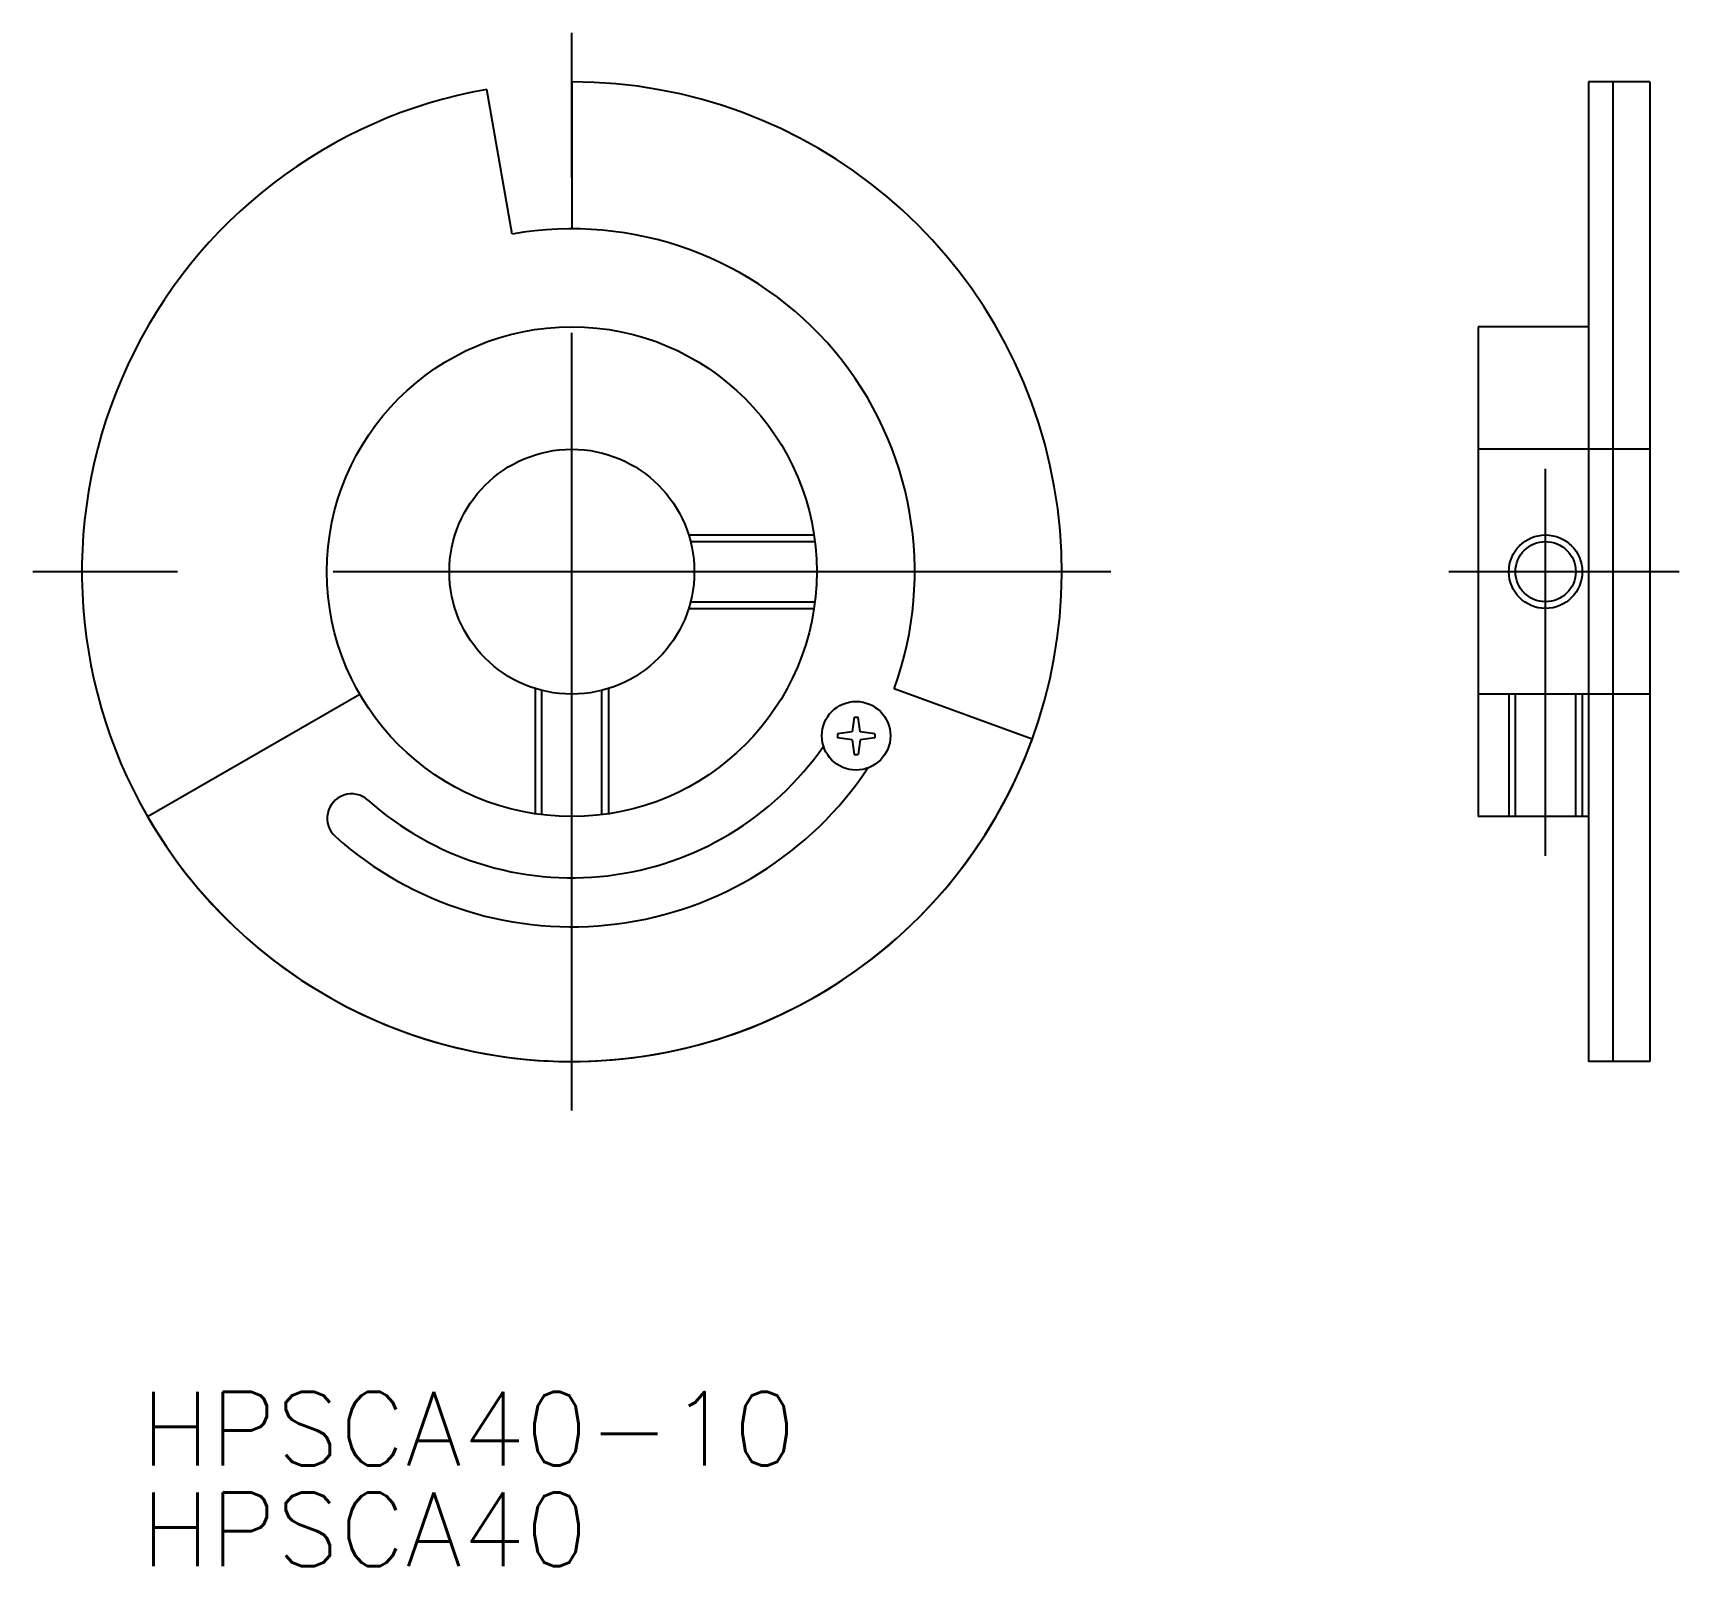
# Model space of a CAD drawing. Extents: x -22 to 45.2, y -40.6 to 22.
import ezdxf

# ---------------------------------------------------------------- set-up
doc = ezdxf.new("R2010")
doc.units = 0
doc.linetypes.add('CENTER', pattern=[50.8, 31.75, -6.35, 6.35, -6.35])
doc.linetypes.add('DASHED', pattern=[19.05, 12.7, -6.35])
doc.layers.get('0').update_dxf_attribs({"linetype": 'CONTINUOUS'})
doc.layers.add('CENTER', color=1, linetype='CENTER')
doc.styles.get("Standard").update_dxf_attribs({"font": 'txt.shx', "height": 3, "bigfont": 'bigfont.shx'})

# ---------------------------------------------------------------- blocks, each defined once
blk = doc.blocks.new('*U7')
at = {"color": 7, "linetype": 'CONTINUOUS'}
blk.add_text('HPSCA40-10', height=3, dxfattribs=at).set_placement((-17.593, -36.495))
blk = doc.blocks.new('*U8')
at = {"color": 7, "linetype": 'CONTINUOUS'}
blk.add_text('HPSCA40', height=3, dxfattribs=at).set_placement((-17.593, -40.605))

msp = doc.modelspace()

# ---------------------------------------------------------------- linework, layer by layer
for p, q in [((-2.431, 13.787), (-3.473, 19.696)), ((0, 20), (0, 14)), ((41.5, 20), (41.5, -20)), ((42.5, 20), (42.5, -20)), ((41.5, 10), (37, 10)), ((37, 10), (37, -10)), ((18.794, -6.84), (13.156, -4.788)), ((11.525, -5.94), (11.445, -6.54)), ((11.525, -5.94), (11.685, -5.94)), ((11.765, -6.54), (11.685, -5.94)), ((11.445, -6.54), (10.845, -6.62)), ((10.845, -6.62), (10.845, -6.78)), ((12.365, -6.62), (11.765, -6.54)), ((12.365, -6.62), (12.365, -6.78)), ((11.445, -6.86), (10.845, -6.78)), ((11.445, -6.86), (11.525, -7.46)), ((11.765, -6.86), (11.685, -7.46)), ((12.365, -6.78), (11.765, -6.86)), ((11.525, -7.46), (11.685, -7.46)), ((41.5, -10), (37, -10))]:
    msp.add_line(p, q)
at = {"color": 7, "linetype": 'CONTINUOUS'}
for p, q in [((44, 20), (41.5, 20)), ((44, 20), (44, -20)), ((44, -20), (41.5, -20))]:
    msp.add_line(p, q, dxfattribs=at)
at = {"color": 3, "linetype": 'DASHED'}
for p, q in [((44, 5), (37, 5)), ((4.77, 1.5), (9.887, 1.5)), ((4.846, 1.229), (9.924, 1.229)), ((4.846, -1.23), (9.924, -1.23)), ((4.77, -1.5), (9.887, -1.5)), ((-17.321, -10), (-8.66, -5)), ((-1.5, -4.77), (-1.5, -9.887)), ((-1.23, -9.924), (-1.23, -4.846)), ((1.229, -9.924), (1.229, -4.846)), ((1.5, -4.77), (1.5, -9.887)), ((44, -5), (37, -5)), ((38.25, -5), (38.25, -10)), ((38.521, -10), (38.521, -5)), ((40.98, -10), (40.98, -5)), ((41.25, -5), (41.25, -10))]:
    msp.add_line(p, q, dxfattribs=at)
for centre, radius in [((0, 0), 10), ((11.605, -6.7), 1.4)]:
    msp.add_circle(centre, radius)
at = {"color": 7, "linetype": 'CONTINUOUS'}
for centre, radius in [((0, 0), 5), ((39.75, 0), 1.23)]:
    msp.add_circle(centre, radius, dxfattribs=at)
at = {"color": 3, "linetype": 'CONTINUOUS'}
msp.add_circle((39.75, 0), 1.5, dxfattribs=at)
for centre, radius, start, end in [((0, 0), 20, 100, 210), ((0, 0), 20, 210, 90), ((0, 0), 14, 340, 100), ((0, 0), 12.5, 228.25586, 325.25115), ((0, 0), 14.5, 228.25586, 326.4397), ((-8.988, -10.073), 1, 48.25586, 228.25586)]:
    msp.add_arc(centre, radius, start, end)
at = {"color": 7, "linetype": 'CONTINUOUS'}
msp.add_arc((0, 0), 20, 210, 340, dxfattribs=at)
at = {"layer": 'CENTER', "color": 1, "linetype": 'CENTER'}
for p, q in [((0, -22), (0, 22)), ((39.75, -11.6), (39.75, 4.2)), ((22, 0), (-22, 0)), ((45.2, 0), (35.8, 0))]:
    msp.add_line(p, q, dxfattribs=at)

# ---------------------------------------------------------------- block references
at = {"color": 7, "linetype": 'CONTINUOUS'}
for name in ['*U7', '*U8']:
    msp.add_blockref(name, (0, 0), dxfattribs=at)

doc.saveas('drawing.dxf')
